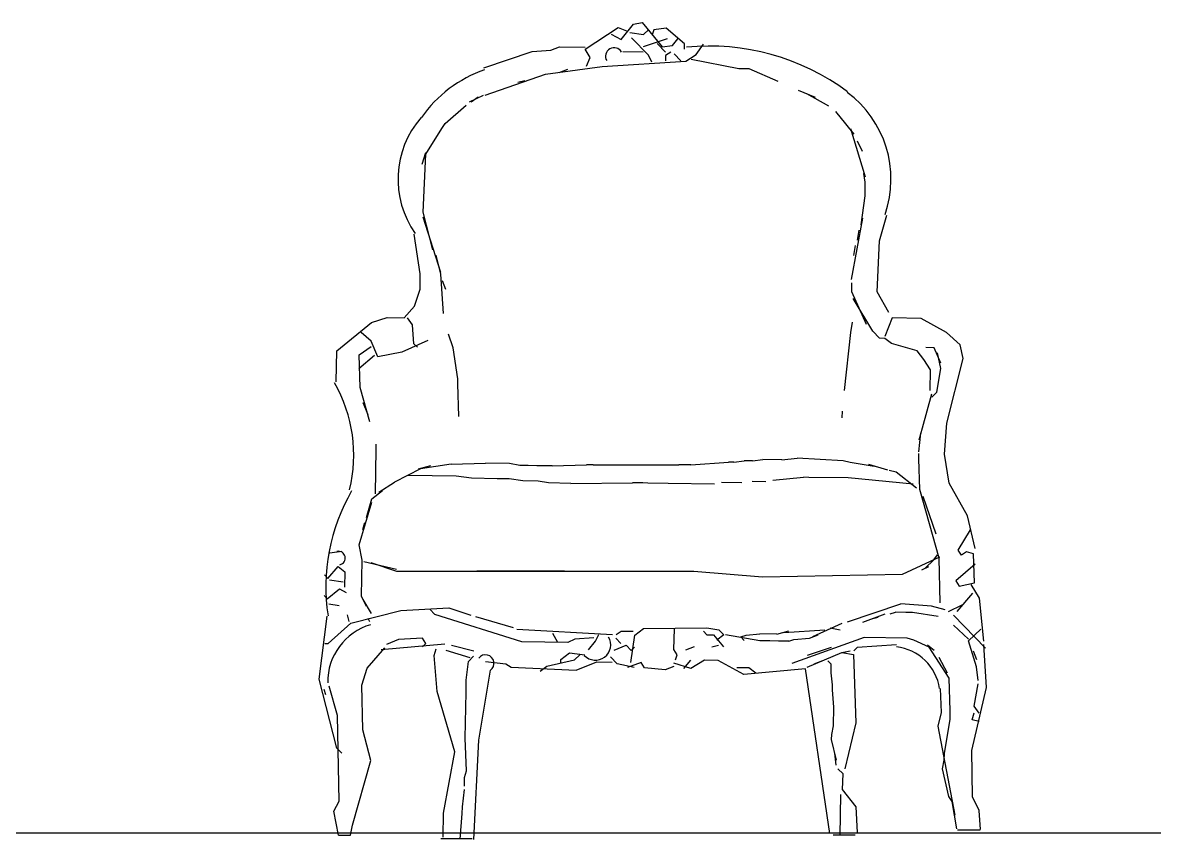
# Model space of a CAD drawing. Header units: inches. Extents: x 6 to 48.5, y 12.5 to 37.3.
# Drawn here: x 22.623 to 23.922, y 25.24 to 26.179 of the extents above; entities that cross this region are included whole.
import ezdxf

# ---------------------------------------------------------------- set-up
doc = ezdxf.new("R2010")
doc.units = ezdxf.units.IN
doc.header["$MEASUREMENT"] = 0
doc.layers.add('1', color=1, linetype='Continuous')
doc.layers.add('4', color=4, linetype='Continuous')

msp = doc.modelspace()

# ---------------------------------------------------------------- linework, layer by layer
at = {"layer": '1'}
msp.add_line((6.3075, 25.2476), (26.6337, 25.2476), dxfattribs=at)
at = {"layer": '4'}
for p, q in [((23.2687, 26.1482), (23.3064, 26.1731)), ((23.3064, 26.1731), (23.3162, 26.169)), ((23.3101, 26.1593), (23.3242, 26.1767)), ((23.3201, 26.167), (23.3358, 26.1647)), ((23.3242, 26.1767), (23.3341, 26.1785)), ((23.3341, 26.1785), (23.3572, 26.1506)), ((23.3358, 26.1647), (23.3418, 26.1705)), ((23.3477, 26.1704), (23.3456, 26.1646)), ((23.3615, 26.1722), (23.3477, 26.1704)), ((23.3828, 26.1541), (23.3615, 26.1722)), ((23.2984, 26.1654), (23.3101, 26.1593)), ((23.3413, 26.141), (23.322, 26.161)), ((23.3356, 26.151), (23.3632, 26.1603)), ((23.361, 26.1446), (23.3513, 26.1546)), ((23.369, 26.1524), (23.375, 26.1601)), ((23.3827, 26.1482), (23.3828, 26.1541)), ((23.3963, 26.1421), (23.4044, 26.1537)), ((23.1523, 26.1267), (23.2077, 26.1453)), ((23.2077, 26.1453), (23.2293, 26.1469)), ((23.2293, 26.1469), (23.2392, 26.1507)), ((23.2392, 26.1507), (23.2687, 26.1502)), ((23.2744, 26.1383), (23.2687, 26.1482)), ((23.3119, 26.1455), (23.3354, 26.1451)), ((23.3451, 26.1331), (23.3413, 26.141)), ((23.3572, 26.1506), (23.369, 26.1524)), ((23.3609, 26.1407), (23.3608, 26.1348)), ((23.3669, 26.1445), (23.3609, 26.1407)), ((23.3785, 26.1345), (23.3708, 26.1425)), ((23.3844, 26.1344), (23.3963, 26.1421)), ((23.2229, 26.1195), (23.288, 26.1282)), ((23.2703, 26.1285), (23.2744, 26.1383)), ((23.288, 26.1282), (23.3844, 26.1344)), ((23.4452, 26.1255), (23.3903, 26.1363)), ((23.1537, 26.0952), (23.2229, 26.1195)), ((23.2387, 26.1212), (23.2486, 26.125)), ((23.457, 26.1253), (23.4452, 26.1255)), ((23.4902, 26.1109), (23.457, 26.1253)), ((23.1913, 26.1102), (23.1992, 26.1121)), ((23.1359, 26.0876), (23.1517, 26.0952)), ((23.1378, 26.0876), (23.1458, 26.0933)), ((23.5331, 26.0925), (23.5136, 26.1007)), ((23.5487, 26.0824), (23.5233, 26.0966)), ((23.1079, 26.0625), (23.1319, 26.0838)), ((23.568, 26.0624), (23.5564, 26.0763)), ((23.1039, 26.0567), (23.1079, 26.0625)), ((23.5776, 26.0504), (23.568, 26.0624)), ((23.0857, 26.0275), (23.1039, 26.0567)), ((23.5905, 26.001), (23.5738, 26.0564)), ((23.5871, 26.0306), (23.5814, 26.0425)), ((23.0815, 26.0158), (23.0857, 26.0295)), ((23.0825, 25.9608), (23.0857, 26.0275)), ((23.5904, 25.9951), (23.5886, 26.005)), ((23.5901, 25.9794), (23.5902, 25.9873)), ((23.5902, 25.9873), (23.5904, 25.9951)), ((23.5856, 25.9461), (23.5901, 25.9794)), ((23.0936, 25.9173), (23.0825, 25.9608)), ((23.103, 25.8916), (23.0824, 25.9549)), ((23.5747, 25.8834), (23.5877, 25.9539)), ((23.6069, 25.928), (23.6153, 25.9574)), ((23.0793, 25.89), (23.0723, 25.9354)), ((23.5814, 25.9285), (23.5835, 25.9402)), ((23.5771, 25.9108), (23.5793, 25.9226)), ((23.6039, 25.8691), (23.6069, 25.928)), ((23.1029, 25.8896), (23.0974, 25.9113)), ((23.079, 25.8723), (23.0793, 25.89)), ((23.1061, 25.8443), (23.1029, 25.8896)), ((23.1085, 25.8718), (23.1048, 25.8817)), ((23.0728, 25.8528), (23.079, 25.8723)), ((23.5746, 25.8794), (23.5744, 25.8696)), ((23.5744, 25.8696), (23.5915, 25.8319)), ((23.6173, 25.8453), (23.6039, 25.8691)), ((23.5992, 25.8239), (23.5763, 25.8617)), ((23.0608, 25.8392), (23.0728, 25.8528)), ((22.9834, 25.8013), (23.0233, 25.834)), ((23.0233, 25.834), (23.0411, 25.8396)), ((23.0411, 25.8396), (23.0608, 25.8392)), ((23.0704, 25.8312), (23.0647, 25.8392)), ((23.072, 25.8095), (23.0704, 25.8312)), ((23.5736, 25.8224), (23.5758, 25.8342)), ((23.6211, 25.8393), (23.6128, 25.8178)), ((23.6545, 25.8387), (23.6211, 25.8393)), ((23.6837, 25.8225), (23.6545, 25.8387)), ((23.0229, 25.8124), (23.0113, 25.8224)), ((23.1172, 25.8048), (23.1116, 25.8207)), ((23.5665, 25.7557), (23.5736, 25.8224)), ((23.6069, 25.8159), (23.5992, 25.8239)), ((23.6128, 25.8158), (23.6069, 25.8159)), ((23.6206, 25.8098), (23.6128, 25.8158)), ((23.6992, 25.8084), (23.6837, 25.8225)), ((23.0089, 25.7969), (23.0228, 25.8065)), ((23.0305, 25.7945), (23.0229, 25.8124)), ((23.0878, 25.8132), (23.0581, 25.8)), ((23.0759, 25.8056), (23.072, 25.8095)), ((23.1225, 25.7693), (23.1172, 25.8048)), ((23.6499, 25.8014), (23.6206, 25.8098)), ((23.6696, 25.805), (23.6598, 25.8052)), ((23.6772, 25.7872), (23.6696, 25.805)), ((23.7028, 25.7926), (23.6992, 25.8084)), ((22.9828, 25.7659), (22.9834, 25.8013)), ((23.0086, 25.7812), (23.0266, 25.7966)), ((23.0102, 25.7595), (23.0089, 25.7969)), ((23.0581, 25.8), (23.0305, 25.7945)), ((23.6576, 25.7915), (23.6499, 25.8014)), ((23.6653, 25.7795), (23.6576, 25.7915)), ((23.6771, 25.7813), (23.6735, 25.7991)), ((23.6839, 25.7183), (23.7028, 25.7926)), ((23.6649, 25.7559), (23.6653, 25.7795)), ((23.6727, 25.7538), (23.6771, 25.7813)), ((23.1223, 25.7635), (23.1225, 25.7693)), ((23.1237, 25.7261), (23.1223, 25.7635)), ((23.0213, 25.72), (23.0102, 25.7595)), ((23.6562, 25.7128), (23.6667, 25.752)), ((23.6667, 25.7481), (23.6727, 25.7538)), ((23.0195, 25.7279), (23.0138, 25.7418)), ((23.564, 25.7243), (23.5642, 25.7321)), ((23.6521, 25.6992), (23.6562, 25.7128)), ((23.6813, 25.6829), (23.6839, 25.7183)), ((23.6518, 25.6854), (23.6542, 25.707)), ((23.0277, 25.6373), (23.0286, 25.6884)), ((23.0286, 25.6884), (23.0287, 25.6943)), ((23.1148, 25.6712), (23.1542, 25.6725)), ((23.1817, 25.672), (23.1542, 25.6725)), ((23.3901, 25.6703), (23.4334, 25.6735)), ((23.4393, 25.6734), (23.4334, 25.6735)), ((23.4393, 25.6734), (23.4511, 25.6751)), ((23.4609, 25.675), (23.4511, 25.6751)), ((23.4609, 25.675), (23.4728, 25.6767)), ((23.4944, 25.6763), (23.4728, 25.6767)), ((23.4944, 25.6763), (23.5121, 25.678)), ((23.5651, 25.6751), (23.5121, 25.678)), ((23.573, 25.673), (23.5651, 25.6751)), ((23.6004, 25.6686), (23.573, 25.673)), ((23.6517, 25.6775), (23.6518, 25.6834)), ((23.653, 25.6421), (23.6517, 25.6775)), ((23.6866, 25.6494), (23.6813, 25.6829)), ((23.0794, 25.6659), (23.0496, 25.6507)), ((23.0774, 25.6659), (23.0912, 25.6696)), ((23.1148, 25.6712), (23.0794, 25.6659)), ((23.1935, 25.6698), (23.1817, 25.672)), ((23.2033, 25.6696), (23.1935, 25.6698)), ((23.2131, 25.6695), (23.2033, 25.6696)), ((23.2308, 25.6692), (23.2131, 25.6695)), ((23.2308, 25.6692), (23.2701, 25.6704)), ((23.278, 25.6703), (23.2701, 25.6704)), ((23.278, 25.6703), (23.3763, 25.6705)), ((23.3901, 25.6703), (23.3763, 25.6705)), ((23.6161, 25.6644), (23.5946, 25.6707)), ((23.618, 25.6644), (23.6259, 25.6623)), ((23.6259, 25.6623), (23.6491, 25.6442)), ((23.0317, 25.6392), (23.0496, 25.6507)), ((23.1205, 25.6573), (23.0655, 25.6583)), ((23.1382, 25.655), (23.1205, 25.6573)), ((23.1676, 25.6545), (23.1382, 25.655)), ((23.1735, 25.6544), (23.1676, 25.6545)), ((23.1814, 25.6543), (23.1735, 25.6544)), ((23.1971, 25.652), (23.1814, 25.6543)), ((23.2148, 25.6517), (23.1971, 25.652)), ((23.2265, 25.6496), (23.2148, 25.6517)), ((23.2521, 25.6491), (23.2265, 25.6496)), ((23.2521, 25.6491), (23.3229, 25.6499)), ((23.3347, 25.6496), (23.3229, 25.6499)), ((23.3406, 25.6495), (23.3347, 25.6496)), ((23.3641, 25.6491), (23.3406, 25.6495)), ((23.4172, 25.6482), (23.3641, 25.6491)), ((23.4487, 25.6496), (23.4251, 25.65)), ((23.4762, 25.6511), (23.4605, 25.6514)), ((23.4841, 25.6529), (23.5196, 25.6562)), ((23.5255, 25.6561), (23.5196, 25.6562)), ((23.5707, 25.6554), (23.5255, 25.6561)), ((23.6453, 25.6482), (23.5707, 25.6554)), ((23.7076, 25.6117), (23.6866, 25.6494)), ((23.0237, 25.6315), (23.0357, 25.6411)), ((23.6752, 25.5631), (23.653, 25.6421)), ((23.6718, 25.5907), (23.6568, 25.6342)), ((23.009, 25.5787), (23.0236, 25.6276)), ((23.0174, 25.61), (23.0237, 25.6315)), ((23.7167, 25.5742), (23.7076, 25.6117)), ((23.0133, 25.5963), (23.0154, 25.6041)), ((23.697, 25.5725), (23.7112, 25.5959)), ((22.9754, 25.5694), (22.9892, 25.5711)), ((23.0126, 25.5609), (23.009, 25.5787)), ((23.7009, 25.5666), (23.697, 25.5725)), ((23.7068, 25.5704), (23.7009, 25.5666)), ((23.7147, 25.5683), (23.7068, 25.5704)), ((23.0119, 25.5196), (23.0126, 25.5609)), ((23.0518, 25.5504), (23.0146, 25.5589)), ((23.6593, 25.5516), (23.6693, 25.5612)), ((23.6693, 25.5612), (23.6734, 25.5671)), ((23.6763, 25.512), (23.6752, 25.5631)), ((23.7164, 25.5565), (23.6945, 25.5372)), ((23.716, 25.5349), (23.7147, 25.5683)), ((22.9691, 25.544), (22.973, 25.54)), ((22.973, 25.54), (22.985, 25.5535)), ((22.985, 25.5535), (22.9928, 25.5475)), ((22.9928, 25.5475), (22.9924, 25.5298)), ((23.1442, 25.5488), (23.2444, 25.549)), ((23.6554, 25.5497), (23.6633, 25.5535)), ((22.9906, 25.5357), (22.9749, 25.538)), ((23.6945, 25.5372), (23.6983, 25.5312)), ((23.6983, 25.5312), (23.716, 25.5349)), ((23.7216, 25.5171), (23.7121, 25.533)), ((22.9687, 25.5204), (22.9725, 25.5164)), ((22.9725, 25.5164), (22.9865, 25.5279)), ((22.9865, 25.5279), (22.9943, 25.5239)), ((23.0176, 25.5077), (23.0119, 25.5196)), ((23.6958, 25.5018), (23.7139, 25.5231)), ((23.7267, 25.4678), (23.7216, 25.5171)), ((22.9862, 25.5083), (22.9744, 25.5104)), ((23.0234, 25.4998), (23.0138, 25.5157)), ((23.0569, 25.5031), (23.112, 25.5061)), ((23.0961, 25.4985), (23.0903, 25.5045)), ((23.112, 25.5061), (23.1374, 25.4978)), ((23.5698, 25.4902), (23.6311, 25.5108)), ((23.6664, 25.5082), (23.6311, 25.5108)), ((23.6821, 25.504), (23.6664, 25.5082)), ((23.686, 25.502), (23.7018, 25.5095)), ((22.9631, 25.4241), (22.9722, 25.4967)), ((22.9977, 25.4904), (22.9958, 25.4983)), ((22.9996, 25.4884), (23.0569, 25.5031)), ((23.0212, 25.49), (23.0193, 25.4939)), ((23.1958, 25.4673), (23.0961, 25.4985)), ((23.1863, 25.4832), (23.1432, 25.4957)), ((23.5875, 25.4899), (23.6132, 25.4993)), ((23.5974, 25.4937), (23.6053, 25.4955)), ((23.6191, 25.4992), (23.625, 25.5011)), ((23.6368, 25.5008), (23.625, 25.5011)), ((23.6447, 25.5007), (23.6368, 25.5008)), ((23.6741, 25.4963), (23.6447, 25.5007)), ((23.7285, 25.4599), (23.6918, 25.4979)), ((22.9736, 25.4652), (22.9996, 25.4884)), ((23.3002, 25.4753), (23.1902, 25.4811)), ((23.3101, 25.479), (23.3041, 25.4752)), ((23.3238, 25.4788), (23.3101, 25.479)), ((23.3257, 25.4748), (23.3357, 25.4825)), ((23.3357, 25.4825), (23.4084, 25.4832)), ((23.3706, 25.4583), (23.3711, 25.4819)), ((23.4044, 25.4793), (23.4083, 25.4753)), ((23.4084, 25.4832), (23.4222, 25.481)), ((23.4222, 25.481), (23.428, 25.475)), ((23.4889, 25.4759), (23.5027, 25.4796)), ((23.4968, 25.4777), (23.5441, 25.4808)), ((23.5302, 25.4732), (23.5638, 25.4884)), ((23.5617, 25.4805), (23.55, 25.4827)), ((23.709, 25.4701), (23.6916, 25.4861)), ((23.709, 25.4681), (23.723, 25.4817)), ((22.9697, 25.4653), (22.9736, 25.4652)), ((23.0344, 25.4583), (23.1073, 25.4649)), ((23.0543, 25.4697), (23.0404, 25.4641)), ((23.0819, 25.4712), (23.0543, 25.4697)), ((23.0817, 25.4614), (23.0857, 25.4652)), ((23.0857, 25.4652), (23.0819, 25.4712)), ((23.2489, 25.4663), (23.1958, 25.4673)), ((23.2371, 25.4665), (23.2314, 25.4765)), ((23.2568, 25.4701), (23.2489, 25.4663)), ((23.2785, 25.4717), (23.2568, 25.4701)), ((23.2723, 25.4581), (23.2804, 25.4677)), ((23.2804, 25.4677), (23.2844, 25.4755)), ((23.3098, 25.4653), (23.304, 25.4713)), ((23.3212, 25.4434), (23.3257, 25.4748)), ((23.4083, 25.4753), (23.4162, 25.4752)), ((23.4162, 25.4752), (23.4277, 25.4612)), ((23.428, 25.475), (23.42, 25.4692)), ((23.4691, 25.4684), (23.4299, 25.475)), ((23.4476, 25.4727), (23.4535, 25.4746)), ((23.4514, 25.4687), (23.4476, 25.4727)), ((23.4535, 25.4746), (23.4693, 25.4762)), ((23.4809, 25.4682), (23.4691, 25.4684)), ((23.4889, 25.4759), (23.4693, 25.4762)), ((23.4907, 25.468), (23.4809, 25.4682)), ((23.4966, 25.4679), (23.4907, 25.468)), ((23.5025, 25.4678), (23.4966, 25.4679)), ((23.5025, 25.4678), (23.5085, 25.4697)), ((23.5891, 25.4722), (23.506, 25.4422)), ((23.5085, 25.4697), (23.5262, 25.4713)), ((23.5262, 25.4713), (23.5361, 25.4751)), ((23.6383, 25.4713), (23.5891, 25.4722)), ((23.6461, 25.4692), (23.6383, 25.4713)), ((23.6636, 25.4611), (23.6461, 25.4692)), ((23.7183, 25.4385), (23.709, 25.4681)), ((23.0183, 25.4369), (23.0384, 25.4602)), ((23.0953, 25.4513), (23.0974, 25.4591)), ((23.1365, 25.4486), (23.1091, 25.457)), ((23.1406, 25.4564), (23.1151, 25.4628)), ((23.2407, 25.4468), (23.2506, 25.4545)), ((23.2506, 25.4545), (23.2683, 25.4522)), ((23.2564, 25.4465), (23.2624, 25.4523)), ((23.3018, 25.4575), (23.3157, 25.4632)), ((23.3157, 25.4632), (23.3215, 25.4572)), ((23.3215, 25.4572), (23.3255, 25.4611)), ((23.3745, 25.4523), (23.3706, 25.4583)), ((23.3724, 25.4465), (23.3745, 25.4523)), ((23.3844, 25.4581), (23.3943, 25.4618)), ((23.414, 25.4615), (23.4219, 25.4633)), ((23.5236, 25.4379), (23.5633, 25.4549)), ((23.5239, 25.4517), (23.5516, 25.4611)), ((23.5633, 25.4549), (23.5731, 25.4567)), ((23.5633, 25.4549), (23.577, 25.4527)), ((23.577, 25.4527), (23.5795, 25.3741)), ((23.5811, 25.4605), (23.5771, 25.4567)), ((23.6263, 25.4637), (23.5811, 25.4605)), ((23.6695, 25.457), (23.6617, 25.4631)), ((23.6866, 25.4253), (23.6636, 25.4611)), ((23.7184, 25.4463), (23.7147, 25.4562)), ((23.7297, 25.4147), (23.7266, 25.4639)), ((23.0985, 25.41), (23.0953, 25.4513)), ((23.1321, 25.4232), (23.1345, 25.4447)), ((23.1345, 25.4447), (23.1405, 25.4505)), ((23.1541, 25.4444), (23.1777, 25.442)), ((23.1777, 25.442), (23.1835, 25.438)), ((23.2169, 25.4335), (23.2248, 25.4392)), ((23.2248, 25.4392), (23.2564, 25.4465)), ((23.2406, 25.4429), (23.2407, 25.4468)), ((23.2582, 25.4347), (23.2819, 25.4441)), ((23.2819, 25.4441), (23.2996, 25.4438)), ((23.3055, 25.4418), (23.2978, 25.4498)), ((23.3251, 25.4375), (23.3055, 25.4418)), ((23.333, 25.4432), (23.3172, 25.4376)), ((23.3369, 25.4373), (23.333, 25.4432)), ((23.3703, 25.4387), (23.3604, 25.4349)), ((23.3899, 25.4363), (23.3704, 25.4426)), ((23.3821, 25.4365), (23.3901, 25.4462)), ((23.4058, 25.4459), (23.3899, 25.4363)), ((23.4215, 25.4456), (23.4058, 25.4459)), ((23.4507, 25.4294), (23.4215, 25.4456)), ((23.5316, 25.4417), (23.5415, 25.4455)), ((23.5512, 25.4414), (23.5474, 25.4454)), ((23.5511, 25.4316), (23.5512, 25.4414)), ((23.6847, 25.4312), (23.6752, 25.4491)), ((23.72, 25.4227), (23.7183, 25.4385)), ((23.0121, 25.4174), (23.0183, 25.4369)), ((23.1467, 25.3541), (23.1599, 25.4345)), ((23.1835, 25.438), (23.2582, 25.4347)), ((23.3604, 25.4349), (23.3369, 25.4373)), ((23.4568, 25.4371), (23.443, 25.4374)), ((23.5216, 25.436), (23.4507, 25.4294)), ((23.4645, 25.4311), (23.4568, 25.4371)), ((23.5498, 25.2468), (23.5216, 25.436)), ((23.5528, 25.4178), (23.5511, 25.4316)), ((22.9833, 25.3451), (22.9631, 25.4241)), ((22.984, 25.3825), (22.9747, 25.4161)), ((23.0132, 25.3662), (23.0121, 25.4174)), ((23.1319, 25.4094), (23.132, 25.4173)), ((23.132, 25.4173), (23.1321, 25.4232)), ((23.5527, 25.4119), (23.5528, 25.4178)), ((23.6781, 25.3861), (23.6766, 25.4136)), ((23.6879, 25.3879), (23.6866, 25.4253)), ((23.7127, 25.3422), (23.7297, 25.4147)), ((23.7155, 25.3933), (23.7199, 25.4188)), ((22.9706, 25.4063), (22.9688, 25.4122)), ((23.1189, 25.3408), (23.0985, 25.41)), ((23.131, 25.3563), (23.1319, 25.4094)), ((23.5543, 25.3922), (23.5527, 25.4119)), ((23.5539, 25.3706), (23.5543, 25.3922)), ((23.6877, 25.3781), (23.6879, 25.3879)), ((23.7213, 25.3853), (23.7155, 25.3933)), ((22.9862, 25.2841), (22.984, 25.3825)), ((23.5795, 25.3741), (23.5668, 25.3212)), ((23.6739, 25.3704), (23.6781, 25.3861)), ((23.6812, 25.3389), (23.6877, 25.3781)), ((23.7133, 25.3776), (23.7154, 25.3854)), ((23.7211, 25.3755), (23.7133, 25.3776)), ((23.0224, 25.3307), (23.0132, 25.3662)), ((23.5517, 25.3549), (23.5518, 25.3608)), ((23.5518, 25.3608), (23.5539, 25.3706)), ((23.6937, 25.2679), (23.6739, 25.3704)), ((23.1323, 25.3189), (23.131, 25.3563)), ((23.1407, 25.2402), (23.1467, 25.3541)), ((23.5572, 25.3312), (23.5517, 25.3549)), ((22.9891, 25.3391), (22.9833, 25.3451)), ((23.1059, 25.2703), (23.1189, 25.3408)), ((23.5571, 25.3253), (23.5553, 25.3391)), ((23.681, 25.331), (23.6812, 25.3389)), ((23.7137, 25.2891), (23.7127, 25.3422)), ((23.0014, 25.2564), (23.0224, 25.3307)), ((23.6789, 25.3212), (23.681, 25.331)), ((23.13, 25.3013), (23.1302, 25.3111)), ((23.1302, 25.3111), (23.1323, 25.3189)), ((23.5648, 25.3153), (23.559, 25.3213)), ((23.5644, 25.2976), (23.5648, 25.3153)), ((23.6862, 25.2896), (23.6789, 25.3212)), ((23.1276, 25.2777), (23.1299, 25.2974)), ((23.5798, 25.2777), (23.5644, 25.2976)), ((22.9801, 25.2725), (22.9862, 25.2841)), ((23.5616, 25.2446), (23.5624, 25.2918)), ((23.69, 25.2837), (23.6862, 25.2896)), ((23.6954, 25.2521), (23.69, 25.2837)), ((23.7213, 25.2733), (23.7137, 25.2891)), ((22.9855, 25.2448), (22.9801, 25.2725)), ((23.1054, 25.2427), (23.1059, 25.2703)), ((23.125, 25.2404), (23.1275, 25.2699)), ((23.1275, 25.2699), (23.1276, 25.2777)), ((23.5813, 25.2482), (23.5798, 25.2777)), ((23.7229, 25.2516), (23.7213, 25.2733))]:
    msp.add_line(p, q, dxfattribs=at)
for points in [[(23.0224, 25.5581), (23.0521, 25.5484), (23.3935, 25.5484), (23.4725, 25.5417), (23.6333, 25.5449), (23.6759, 25.5646)], [(22.9852, 25.2448), (22.9992, 25.2448), (23.0015, 25.2565)], [(23.5536, 25.2455), (23.5788, 25.2455)], [(23.6962, 25.251), (23.7225, 25.251)], [(23.1028, 25.2411), (23.1389, 25.2411)]]:
    msp.add_lwpolyline(points, dxfattribs=at)
for centre, radius, start, end in [((23.3019, 26.1398), 0.00983, 29.9638, 209.9638), ((23.4115, 25.8862), 0.2654, 53.3148, 95.7098), ((23.199, 25.9882), 0.1435, 108.6538, 145.5237), ((23.4961, 25.9988), 0.1238, 340.8473, 53.5667), ((23.1618, 25.9987), 0.1081, 139.0636, 215.2538), ((22.8378, 25.6819), 0.1651, 345.9544, 30.079), ((23.191, 25.5303), 0.2202, 149.9454, 188.7133), ((22.9852, 25.5633), 0.00786, 283.0362, 103.0362), ((23.0417, 25.4208), 0.0688, 106.4472, 180.6366), ((23.2803, 25.4638), 0.0177, 224, 29.9638), ((23.1541, 25.4424), 0.00983, 305.8699, 142.1301), ((23.6194, 25.4048), 0.057, 8.7824, 83.2894)]:
    msp.add_arc(centre, radius, start, end, dxfattribs=at)

doc.saveas('drawing.dxf')
